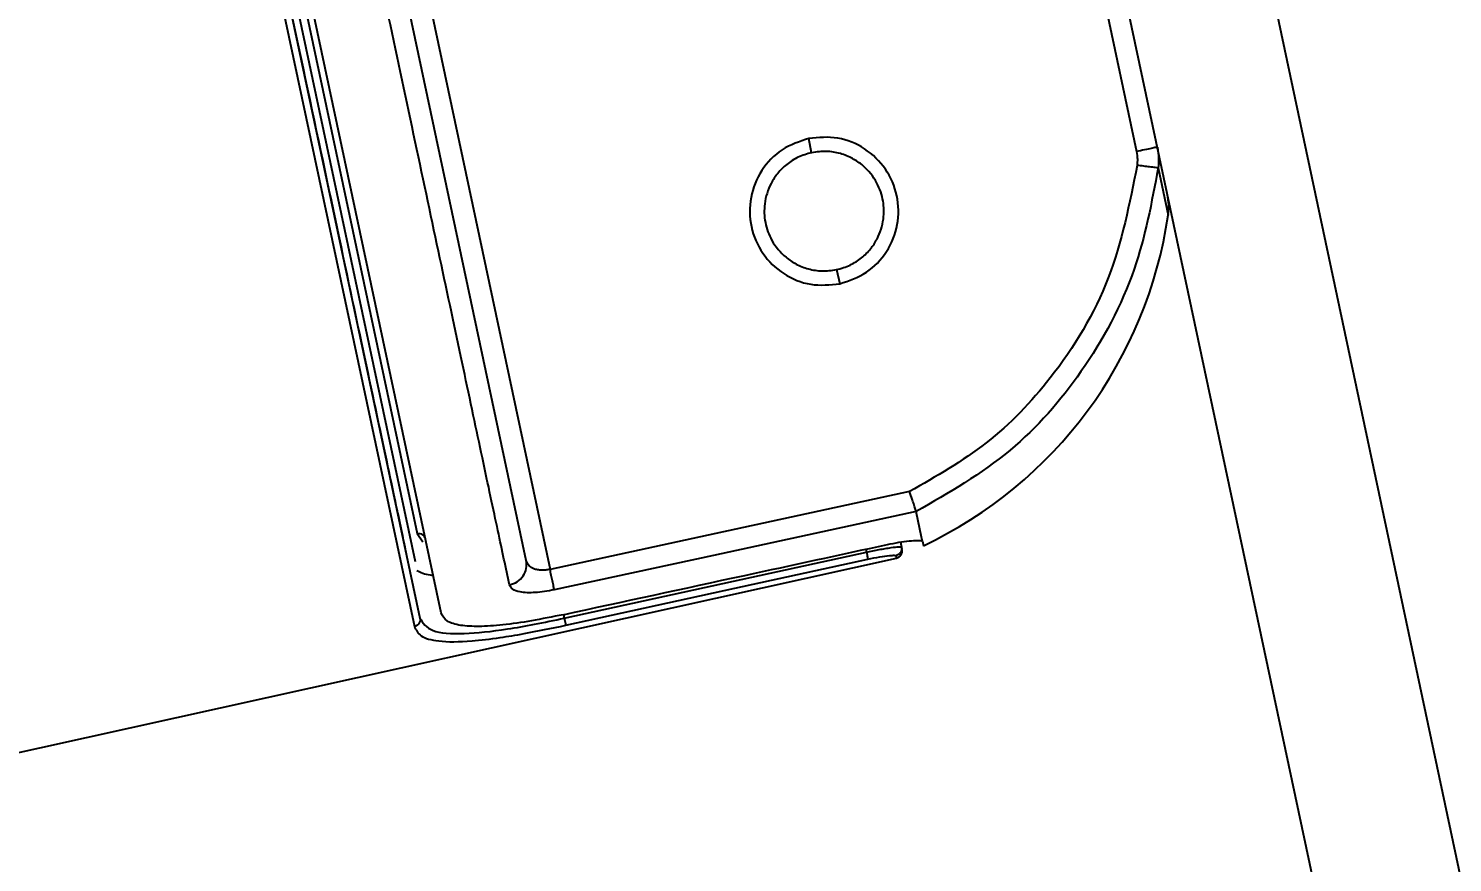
# Model space of a CAD drawing. Header units: millimetres. Extents: x 3916 to 10869, y 6515 to 11511.
# Drawn here: x 6073.06 to 6092.7, y 7677.08 to 7688.59 of the extents above; entities that cross this region are included whole.
import ezdxf

# ---------------------------------------------------------------- set-up
doc = ezdxf.new("R2010")
doc.units = ezdxf.units.MM
doc.header["$LTSCALE"] = 50
doc.header["$PDSIZE"] = -1
doc.layers.add('dim', color=4, linetype='Continuous', lineweight=18)
doc.styles.add('SLDTEXTSTYLE0', font='GULIM.TTC')
doc.dimstyles.new('ISO-25', dxfattribs={"dimtxt": 2.5, "dimasz": 2.5, "dimexe": 1.25, "dimexo": 0.625, "dimtad": 1, "dimtxsty": 'SLDTEXTSTYLE0', "dimcen": 2.5, "dimadec": 0, "dimazin": 0, "dimtfac": 1, "dimtmove": 0, "dimatfit": 3, "dimfxl": 0, "dimarcsym": 0})

# ---------------------------------------------------------------- blocks, each defined once
blk = doc.blocks.new('*D8')
at = {"layer": 'Defpoints', "color": 0}
for p in [(6084.571, 7693.852), (6039.929, 7689.16), (6085.064, 7689.16), (6040.422, 7684.468), (5512.575, 7650.705)]:
    blk.add_point(p, dxfattribs=at)
at = {"layer": 'dim', "color": 0, "lineweight": -2, "ltscale": 2}
for p, q in [((6027.429, 7689.16), (5486.232, 7689.16)), ((6028.195, 7681.869), (5498.825, 7569.348))]:
    blk.add_line(p, q, dxfattribs=at)
for start, end in [(169.60291, 174.80145), (180, 192), (197.19855, 202.39709)]:
    blk.add_arc((6062.496, 7689.16), 551.264, start, end, dxfattribs=at)
at = {"layer": 'dim', "color": 0}
for points in [[(5505.175, 7739.486), (5521.825, 7738.73), (5511.232, 7689.16)], [(5543.946, 7528.26), (5527.817, 7524.059), (5523.279, 7574.545)]]:
    blk.add_solid(points, dxfattribs=at)
at = {"layer": 'dim', "color": 0, "insert": (5552.889, 7635.598), "char_height": 50, "attachment_point": 5, "rotation": 276, "style": 'SLDTEXTSTYLE0'}
blk.add_mtext('12%%d', dxfattribs=at)

msp = doc.modelspace()

# ---------------------------------------------------------------- linework, layer by layer
at = {"color": 7, "linetype": 'Continuous', "lineweight": 25}
for p, q in [((6073.417, 7703.678), (6078.378, 7680.338)), ((6075.447, 7703.719), (6080.249, 7681.126)), ((6073.534, 7703.605), (6078.455, 7680.453)), ((6079.922, 7681.25), (6075.198, 7703.473)), ((6073.806, 7702.792), (6078.388, 7681.236)), ((6073.973, 7702.52), (6078.415, 7681.622)), ((6096.375, 7660.118), (6087.341, 7702.619)), ((6094.419, 7659.702), (6085.385, 7702.203)), ((6085.181, 7701.743), (6088.338, 7686.891)), ((6078.746, 7680.527), (6076.288, 7692.091)), ((6083.858, 7686.876), (6083.82, 7687.072)), ((6088.637, 7686.665), (6088.775, 7686.015)), ((6084.201, 7685.262), (6084.246, 7685.067)), ((6085.374, 7681.572), (6085.299, 7681.926)), ((6078.415, 7681.622), (6078.495, 7681.505)), ((6085.082, 7681.503), (6085.097, 7681.434)), ((6085.386, 7681.515), (6085.374, 7681.572)), ((6085.386, 7681.515), (6085.399, 7681.453)), ((6067.062, 7677.3), (6085.027, 7681.283)), ((6084.605, 7681.405), (6084.613, 7681.365)), ((6085.019, 7681.316), (6085.027, 7681.282)), ((6085.077, 7681.436), (6085.097, 7681.434)), ((6085.097, 7681.434), (6085.104, 7681.401)), ((6080.436, 7680.504), (6080.446, 7680.454))]:
    msp.add_line(p, q, dxfattribs=at)
at = {"color": 7, "linetype": 'Continuous', "lineweight": 25, "flags": 128}
for points in [[(6085.208, 7682.201), (6082.431, 7681.599), (6080.249, 7681.126)], [(6085.299, 7681.926), (6082.503, 7681.32), (6080.307, 7680.844)], [(6080.446, 7680.454), (6082.78, 7680.964), (6084.613, 7681.365)], [(6080.465, 7680.356), (6082.799, 7680.866), (6084.632, 7681.267)]]:
    msp.add_lwpolyline(points, dxfattribs=at)
at = {"color": 7, "linetype": 'Continuous', "lineweight": 25}
for centre, radius, start, end in [((6087.983, 7686.13), 0.8, 351.7256, 12), ((6082.837, 7686.879), 6, 295.2758, 351.7256), ((6085.006, 7681.38), 0.1, 282.5, 12)]:
    msp.add_arc(centre, radius, start, end, dxfattribs=at)
for points, knots in [([(6073.726, 7702.701), (6073.769, 7702.499), (6073.858, 7702.082), (6074.135, 7700.78), (6074.505, 7699.038), (6074.956, 7696.915), (6075.462, 7694.538), (6075.995, 7692.028), (6076.529, 7689.518), (6077.034, 7687.141), (6077.485, 7685.018), (6077.855, 7683.276), (6078.131, 7681.981), (6078.219, 7681.567), (6078.261, 7681.368)], [0, 0, 0, 0, 0.0793791, 0.1636373, 0.2478948, 0.3321521, 0.4164127, 0.5006678, 0.584926, 0.6691808, 0.7534394, 0.8376947, 0.9219547, 1, 1, 1, 1]), ([(6083.82, 7687.072), (6083.691, 7687.03), (6083.435, 7686.945), (6083.149, 7686.642), (6082.995, 7686.262), (6083.001, 7685.85), (6083.163, 7685.472), (6083.458, 7685.188), (6083.842, 7685.027), (6084.111, 7685.054), (6084.246, 7685.067)], [0, 0, 0, 0, 0.124907, 0.249876, 0.374892, 0.499933, 0.625139, 0.750146, 0.875104, 1, 1, 1, 1]), ([(6084.246, 7685.067), (6084.374, 7685.111), (6084.629, 7685.197), (6084.912, 7685.5), (6085.064, 7685.878), (6085.058, 7686.288), (6084.896, 7686.664), (6084.604, 7686.948), (6084.222, 7687.11), (6083.954, 7687.085), (6083.82, 7687.072)], [0, 0, 0, 0, 0.125222, 0.250215, 0.375162, 0.500085, 0.625011, 0.749959, 0.874949, 1, 1, 1, 1]), ([(6083.858, 7686.876), (6083.795, 7686.858), (6083.672, 7686.823), (6083.513, 7686.721), (6083.388, 7686.597), (6083.27, 7686.418), (6083.197, 7686.184), (6083.206, 7685.908), (6083.302, 7685.646), (6083.463, 7685.454), (6083.645, 7685.332), (6083.814, 7685.266), (6084.004, 7685.235), (6084.134, 7685.253), (6084.201, 7685.262)], [0, 0, 0, 0, 0.075998, 0.147965, 0.215899, 0.279797, 0.395001, 0.494208, 0.595445, 0.71324, 0.778665, 0.848268, 0.922048, 1, 1, 1, 1]), ([(6084.201, 7685.262), (6084.265, 7685.28), (6084.388, 7685.316), (6084.547, 7685.418), (6084.672, 7685.542), (6084.788, 7685.718), (6084.86, 7685.946), (6084.855, 7686.216), (6084.765, 7686.478), (6084.606, 7686.676), (6084.423, 7686.802), (6084.252, 7686.87), (6084.058, 7686.904), (6083.926, 7686.885), (6083.858, 7686.876)], [0, 0, 0, 0, 0.076519, 0.148611, 0.216273, 0.279501, 0.3922, 0.487312, 0.589293, 0.708475, 0.774847, 0.845561, 0.920613, 1, 1, 1, 1]), ([(6088.338, 7686.891), (6088.344, 7686.856), (6088.354, 7686.793), (6088.349, 7686.729), (6088.347, 7686.701)], [0, 0, 0, 0, 0.560227, 1, 1, 1, 1]), ([(6088.626, 7686.953), (6088.635, 7686.899), (6088.65, 7686.804), (6088.641, 7686.707), (6088.637, 7686.665)], [0, 0, 0, 0, 0.559359, 1, 1, 1, 1]), ([(6088.347, 7686.701), (6088.243, 7686.174), (6088.037, 7685.121), (6087.26, 7683.825), (6086.304, 7682.825), (6085.573, 7682.409), (6085.208, 7682.201)], [0, 0, 0, 0, 0.280433, 0.560304, 0.780212, 1, 1, 1, 1]), ([(6088.637, 7686.665), (6088.549, 7686.193), (6088.362, 7685.196), (6087.646, 7683.86), (6086.624, 7682.688), (6085.75, 7682.185), (6085.299, 7681.925)], [0, 0, 0, 0, 0.2374072, 0.5017293, 0.7431351, 1, 1, 1, 1]), ([(6088.637, 7686.665), (6088.627, 7686.666), (6088.607, 7686.669), (6088.53, 7686.679), (6088.44, 7686.69), (6088.378, 7686.697), (6088.347, 7686.701)], [0, 0, 0, 0, 0.279682, 0.559382, 0.779691, 1, 1, 1, 1]), ([(6085.299, 7681.926), (6085.295, 7681.937), (6085.289, 7681.96), (6085.268, 7682.024), (6085.241, 7682.104), (6085.22, 7682.166), (6085.208, 7682.201)], [0, 0, 0, 0, 0.250768, 0.500495, 0.713587, 1, 1, 1, 1]), ([(6080.429, 7680.502), (6081.264, 7680.683), (6082.755, 7681.005), (6084.246, 7681.328), (6084.902, 7681.47)], [0, 0, 0, 0, 0.560031, 1, 1, 1, 1]), ([(6084.902, 7681.47), (6084.957, 7681.481), (6085.065, 7681.503), (6085.209, 7681.522), (6085.312, 7681.529), (6085.373, 7681.526), (6085.382, 7681.518), (6085.386, 7681.515)], [0, 0, 0, 0, 0.216157, 0.432491, 0.649787, 0.82603, 1, 1, 1, 1]), ([(6084.613, 7681.365), (6084.673, 7681.377), (6084.765, 7681.396), (6084.877, 7681.416), (6084.977, 7681.431), (6085.058, 7681.44), (6085.073, 7681.437), (6085.077, 7681.436)], [0, 0, 0, 0, 0.269995, 0.416798, 0.571121, 0.855884, 1, 1, 1, 1]), ([(6084.613, 7681.365), (6084.616, 7681.352), (6084.622, 7681.325), (6084.628, 7681.294), (6084.632, 7681.274), (6084.632, 7681.27), (6084.632, 7681.267)], [0, 0, 0, 0, 0.2796607, 0.5593435, 0.7796714, 1, 1, 1, 1]), ([(6084.632, 7681.267), (6084.689, 7681.279), (6084.802, 7681.302), (6084.929, 7681.319), (6085.005, 7681.323), (6085.015, 7681.318), (6085.02, 7681.316)], [0, 0, 0, 0, 0.279404, 0.558981, 0.779514, 1, 1, 1, 1]), ([(6078.414, 7681.111), (6078.464, 7681.086), (6078.523, 7681.057), (6078.622, 7681.048), (6078.636, 7681.046)], [0, 0, 0, 0, 0.859264, 1, 1, 1, 1]), ([(6080.249, 7681.126), (6080.23, 7681.123), (6080.19, 7681.115), (6080.131, 7681.114), (6080.074, 7681.12), (6080.012, 7681.138), (6079.949, 7681.179), (6079.932, 7681.225), (6079.922, 7681.25)], [0, 0, 0, 0, 0.117038, 0.23777, 0.363751, 0.496352, 0.718942, 1, 1, 1, 1]), ([(6080.307, 7680.844), (6080.304, 7680.858), (6080.3, 7680.885), (6080.284, 7680.961), (6080.267, 7681.043), (6080.255, 7681.099), (6080.249, 7681.126)], [0, 0, 0, 0, 0.279742, 0.559494, 0.779747, 1, 1, 1, 1]), ([(6080.307, 7680.844), (6080.217, 7680.829), (6080.038, 7680.798), (6079.84, 7680.808), (6079.722, 7680.848), (6079.7, 7680.89), (6079.69, 7680.912)], [0, 0, 0, 0, 0.281726, 0.562179, 0.78169, 1, 1, 1, 1]), ([(6080.429, 7680.502), (6080.282, 7680.472), (6079.992, 7680.413), (6079.595, 7680.357), (6079.263, 7680.334), (6079, 7680.349), (6078.808, 7680.407), (6078.767, 7680.486), (6078.746, 7680.527)], [0, 0, 0, 0, 0.170917, 0.335988, 0.49557, 0.650056, 0.819337, 1, 1, 1, 1]), ([(6078.378, 7680.338), (6078.401, 7680.292), (6078.449, 7680.195), (6078.71, 7680.124), (6079.096, 7680.127), (6079.524, 7680.179), (6079.959, 7680.25), (6080.271, 7680.316), (6080.465, 7680.356)], [0, 0, 0, 0, 0.169019, 0.348549, 0.565057, 0.709166, 0.819348, 1, 1, 1, 1]), ([(6078.455, 7680.453), (6078.497, 7680.388), (6078.58, 7680.257), (6079.027, 7680.225), (6079.552, 7680.283), (6080.039, 7680.368), (6080.308, 7680.425), (6080.446, 7680.454)], [0, 0, 0, 0, 0.2494251, 0.4988338, 0.7351873, 0.8641067, 1, 1, 1, 1]), ([(6080.446, 7680.454), (6080.449, 7680.441), (6080.455, 7680.414), (6080.461, 7680.383), (6080.465, 7680.363), (6080.465, 7680.358), (6080.465, 7680.356)], [0, 0, 0, 0, 0.279665, 0.559351, 0.779675, 1, 1, 1, 1])]:
    msp.add_open_spline(points, degree=3, knots=knots, dxfattribs=at)
for points in [[(6079.69, 7680.912), (6079.64, 7681.144), (6079.541, 7681.61), (6079.324, 7682.632), (6079.062, 7683.864), (6078.757, 7685.299), (6078.417, 7686.899), (6078.05, 7688.627), (6077.664, 7690.441), (6077.401, 7691.68), (6077.269, 7692.3)], [(6088.626, 7686.953), (6088.622, 7686.952), (6088.613, 7686.95), (6088.547, 7686.936), (6088.452, 7686.916), (6088.376, 7686.899), (6088.338, 7686.891)], [(6078.415, 7681.622), (6078.428, 7681.623), (6078.453, 7681.625), (6078.489, 7681.61), (6078.517, 7681.584), (6078.525, 7681.561), (6078.529, 7681.55)], [(6085.097, 7681.434), (6085.098, 7681.421), (6085.1, 7681.395), (6085.085, 7681.358), (6085.057, 7681.329), (6085.033, 7681.32), (6085.02, 7681.316)], [(6079.69, 7680.912), (6079.727, 7680.924), (6079.801, 7680.949), (6079.884, 7681.034), (6079.932, 7681.139), (6079.925, 7681.213), (6079.922, 7681.25)], [(6078.455, 7680.453), (6078.457, 7680.44), (6078.459, 7680.415), (6078.443, 7680.379), (6078.416, 7680.351), (6078.391, 7680.343), (6078.378, 7680.338)]]:
    msp.add_open_spline(points, degree=3, dxfattribs=at)

# ---------------------------------------------------------------- dimensions: what is measured, and where the dimension line sits
at = {"layer": 'dim', "ltscale": 2}
dim = msp.add_angular_dim_2l(base=(5512.575, 7650.705), line1=((6040.422, 7684.468), (6084.571, 7693.852)), line2=((6039.929, 7689.16), (6085.064, 7689.16)), dimstyle='ISO-25', override={"dimscale": 20}, dxfattribs=at)
dim.commit()
dim.dimension.update_dxf_attribs({"geometry": '*D8', "text_midpoint": (5552.889, 7635.598)})

doc.saveas('drawing.dxf')
